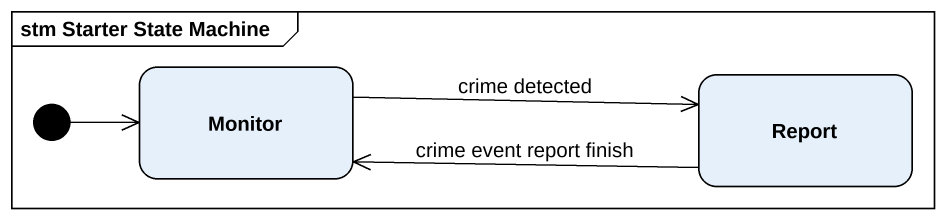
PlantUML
@startuml
mainframe stm Starter State Machine
hide empty description
state Monitor
state Report
[*] -right-> Monitor
Monitor -right-> Report : crime detected
Report -left-> Monitor : crime event report finish
@enduml
